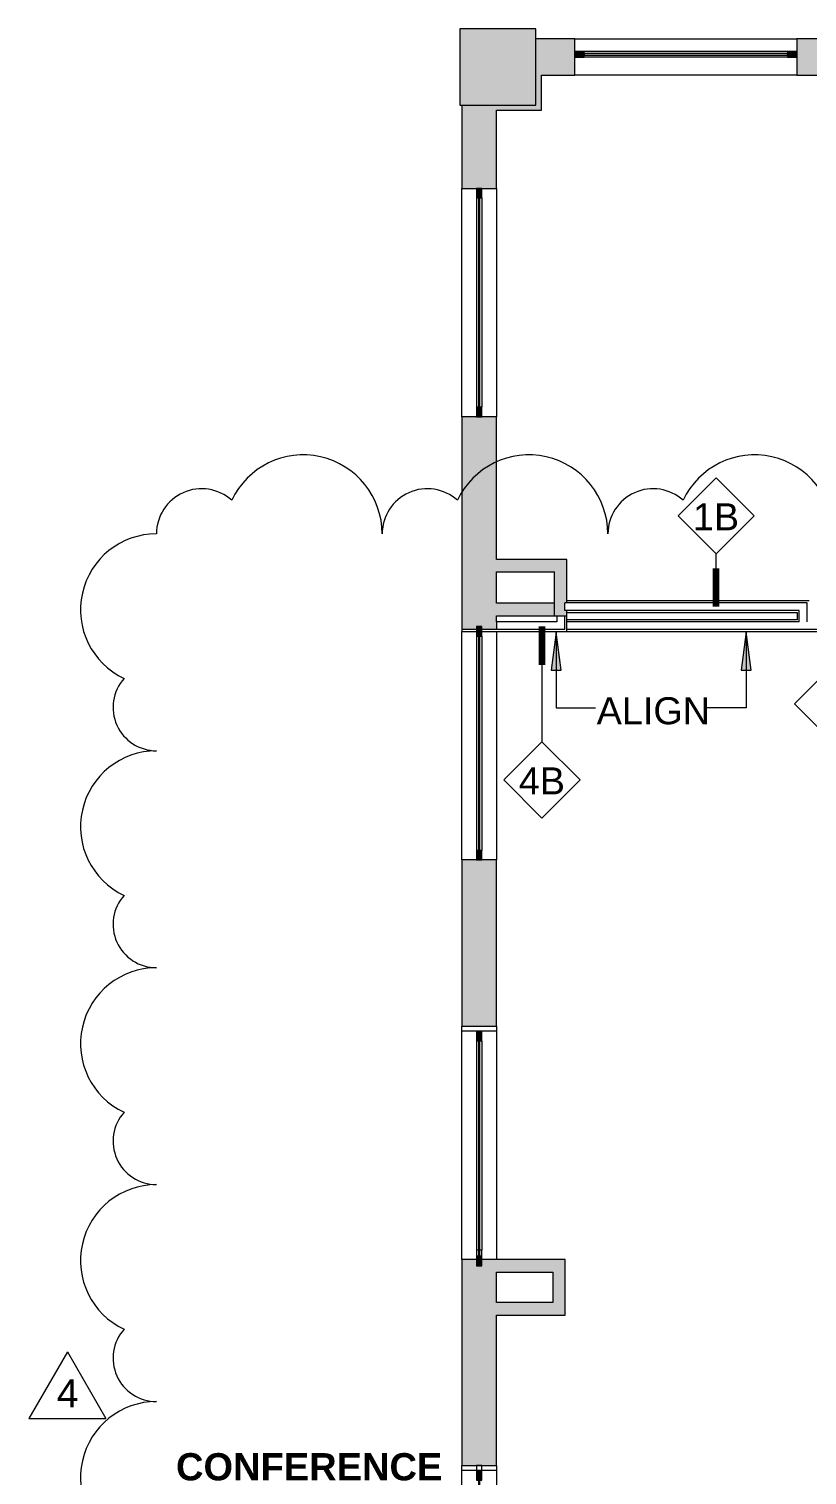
# Model space of a CAD drawing. Header units: inches. Extents: x 920 to 3811, y -644 to 2589.
# Drawn here: x 1844.4 to 2089.7, y 1731.1 to 2187 of the extents above; entities that cross this region are included whole.
import ezdxf

# ---------------------------------------------------------------- set-up
doc = ezdxf.new("R2010")
doc.units = ezdxf.units.IN
doc.header["$MEASUREMENT"] = 0
for name, color, linetype, lineweight in [('A-AREA-IDEN', 2, 'Continuous', 9), ('A-GLAZ-CURT', 52, 'Continuous', 13), ('A-GLAZ-CWMG', 51, 'Continuous', 13), ('A-WALL', 113, 'Continuous', 13), ('A-WALL-IDEN', 211, 'Continuous', 9), ('A-WALL-PATT', 111, 'Continuous', 13), ('G-ANNO-REVC', 71, 'Continuous', 9), ('G-ANNO-REVC-IDEN', 71, 'Continuous', 9), ('G-ANNO-TEXT', 231, 'Continuous', 9), ('I-WALL', 2, 'Continuous', 13), ('S-COLS', 52, 'Continuous', 13)]:
    doc.layers.add(name, color=color, linetype=linetype, lineweight=lineweight)
doc.styles.add('Arial', font='arial.ttf', dxfattribs={"height": 8.851796})
doc.styles.add('Swis721 Lt BT', font='swissl.ttf', dxfattribs={"height": 8.514638})
doc.styles.add('Swis721 Lt BT_B', font='', dxfattribs={"height": 8.583975})
doc.styles.get('Swis721 Lt BT_B').set_extended_font_data('Swis721 Lt BT', bold=True)

# ---------------------------------------------------------------- blocks, each defined once
blk = doc.blocks.new('System Panel - Glazed-4424253-ELEVATION 10 -')
at = {"layer": 'A-GLAZ-CURT'}
blk.add_hatch(color=10, dxfattribs=at).paths.add_polyline_path([(-32, -0.25), (32, -0.25), (32, 0.25), (-32, 0.25)], flags=0)
at = {"layer": 'A-GLAZ-CURT', "color": 8, "lineweight": 20}
for p, q in [((32, 0.25), (-32, 0.25)), ((-32, 0.25), (-32, -0.25)), ((32, -0.25), (32, 0.25)), ((-32, -0.25), (32, -0.25))]:
    blk.add_line(p, q, dxfattribs=at)
blk = doc.blocks.new('Rectangular Mullion - 3_ x 1 3_4_-4401018-ELEVATION 10 -')
at = {"layer": 'A-GLAZ-CWMG'}
blk.add_hatch(color=10, dxfattribs=at).paths.add_polyline_path([(0, 0.25), (0, 0.88), (-3, 0.88), (-3, -0.88), (0, -0.88), (0, -0.25)], flags=0)
at = {"layer": 'A-GLAZ-CWMG', "color": 8, "lineweight": 20}
for p, q in [((0, 0.88), (-3, 0.88)), ((-3, 0.88), (-3, -0.88)), ((0, -0.88), (0, 0.88)), ((-3, -0.88), (0, -0.88))]:
    blk.add_line(p, q, dxfattribs=at)
blk = doc.blocks.new('Rectangular Mullion - 3_ x 1 3_4_-4401019-ELEVATION 10 -')
at = {"layer": 'A-GLAZ-CWMG'}
blk.add_hatch(color=10, dxfattribs=at).paths.add_polyline_path([(-3, -0.25), (-3, 0.88), (0, 0.88), (0, -0.88), (-3, -0.88)], flags=0)
at = {"layer": 'A-GLAZ-CWMG', "color": 8, "lineweight": 20}
for p, q in [((-3, 0.88), (0, 0.88)), ((-3, -0.88), (-3, 0.88)), ((0, 0.88), (0, -0.88)), ((0, -0.88), (-3, -0.88))]:
    blk.add_line(p, q, dxfattribs=at)
blk = doc.blocks.new('Rectangular Mullion - 3_ x 1 3_4_-4424252-ELEVATION 10 -')
at = {"layer": 'A-GLAZ-CWMG', "color": 55}
for p, q in [((5153.96, 2179.92), (5089.96, 2179.92)), ((5153.96, 2178.17), (5089.96, 2178.17))]:
    blk.add_line(p, q, dxfattribs=at)
blk = doc.blocks.new('System Panel - Glazed-4401017-ELEVATION 10 -')
at = {"layer": 'A-GLAZ-CURT'}
blk.add_hatch(color=10, dxfattribs=at).paths.add_polyline_path([(-33, 0.25), (-33, -0.25), (33, -0.25), (33, 0.25)], flags=0)
at = {"layer": 'A-GLAZ-CURT', "color": 8, "lineweight": 20}
for p, q in [((33, 0.25), (-33, 0.25)), ((-33, 0.25), (-33, -0.25)), ((33, -0.25), (33, 0.25)), ((-33, -0.25), (33, -0.25))]:
    blk.add_line(p, q, dxfattribs=at)
blk = doc.blocks.new('Rectangular Mullion - 3_ x 1 3_4_-4400916-ELEVATION 10 -')
at = {"layer": 'A-GLAZ-CWMG', "color": 55}
for p, q in [((4529.45, 2133.78), (4529.45, 2067.78)), ((4531.2, 2133.78), (4531.2, 2067.78))]:
    blk.add_line(p, q, dxfattribs=at)
blk = doc.blocks.new('System Panel - Glazed-6264883-ELEVATION 10 -')
at = {"layer": 'A-GLAZ-CURT'}
blk.add_hatch(color=10, dxfattribs=at).paths.add_polyline_path([(-33.78125, 0.25), (-33.78125, -0.25), (33.78125, -0.25), (33.78125, 0.25)], flags=0)
at = {"layer": 'A-GLAZ-CURT', "color": 8, "lineweight": 20}
for p, q in [((33.78125, 0.25), (-33.78125, 0.25)), ((-33.78125, 0.25), (-33.78125, -0.25)), ((33.78125, -0.25), (33.78125, 0.25)), ((-33.78125, -0.25), (33.78125, -0.25))]:
    blk.add_line(p, q, dxfattribs=at)
blk = doc.blocks.new('Rectangular Mullion - 3_ x 1 3_4_-6264882-ELEVATION 10 -')
at = {"layer": 'A-GLAZ-CWMG', "color": 55}
for p, q in [((4529.45, 1995.59), (4529.45, 1928.03)), ((4531.2, 1995.59), (4531.2, 1928.03))]:
    blk.add_line(p, q, dxfattribs=at)
blk = doc.blocks.new('System Panel - Glazed-6264743-ELEVATION 10 -')
at = {"layer": 'A-GLAZ-CURT'}
blk.add_hatch(color=10, dxfattribs=at).paths.add_polyline_path([(-33.98, 0.25), (-33.98, -0.25), (33.98, -0.25), (33.98, 0.25)], flags=0)
at = {"layer": 'A-GLAZ-CURT', "color": 8, "lineweight": 20}
for p, q in [((33.98, 0.25), (-33.98, 0.25)), ((-33.98, 0.25), (-33.98, -0.25)), ((33.98, -0.25), (33.98, 0.25)), ((-33.98, -0.25), (33.98, -0.25))]:
    blk.add_line(p, q, dxfattribs=at)
blk = doc.blocks.new('Rectangular Mullion - 3_ x 1 3_4_-6264742-ELEVATION 10 -')
at = {"layer": 'A-GLAZ-CWMG', "color": 55}
for p, q in [((4529.45, 1868.03), (4529.45, 1802.03)), ((4531.2, 1868.03), (4531.2, 1802.03))]:
    blk.add_line(p, q, dxfattribs=at)
blk = doc.blocks.new('Concrete-Rectangular-Column - 24 X 24-4406395-ELEVATION 10 -')
at = {"layer": 'S-COLS'}
blk.add_hatch(color=10, dxfattribs=at).paths.add_polyline_path([(11.96, -12), (12, -12), (11.96, 12), (-12, 12), (-12, -12)], flags=0)
at = {"layer": 'S-COLS', "color": 8, "lineweight": 20}
for p, q in [((12, 12), (-12, 12)), ((-12, 12), (-12, -12)), ((12, -12), (12, 12)), ((-12, -12), (12, -12))]:
    blk.add_line(p, q, dxfattribs=at)
blk = doc.blocks.new('System Panel - Glazed-V17-ELEVATION 10 -')
at = {"layer": 'A-GLAZ-CURT'}
for p, q in [((33.78125, 0.25), (-33.78125, 0.25)), ((-33.78125, 0.25), (-33.78125, -0.25)), ((33.78125, -0.25), (33.78125, 0.25)), ((-33.78125, -0.25), (33.78125, -0.25))]:
    blk.add_line(p, q, dxfattribs=at)
blk = doc.blocks.new('Rectangular Mullion - 3_ x 1 3_4_-V18-ELEVATION 10 -')
at = {"layer": 'A-GLAZ-CWMG', "lineweight": 20}
for p, q in [((0, 0.875), (-3, 0.875)), ((-3, 0.875), (-3, -0.875)), ((0, -0.875), (0, 0.875)), ((-3, -0.875), (0, -0.875))]:
    blk.add_line(p, q, dxfattribs=at)
blk = doc.blocks.new('System Panel - Glazed-6265236-ELEVATION 10 -')
at = {"layer": 'A-GLAZ-CURT'}
for p, q in [((34.76, 0.25), (-34.76, 0.25)), ((-34.76, 0.25), (-34.76, -0.25)), ((34.76, -0.25), (34.76, 0.25)), ((-34.76, -0.25), (34.76, -0.25))]:
    blk.add_line(p, q, dxfattribs=at)
blk = doc.blocks.new('Rectangular Mullion - 3_ x 1 3_4_-V19-ELEVATION 10 -')
at = {"layer": 'A-GLAZ-CWMG', "lineweight": 20}
for p, q in [((-3, 0.875), (0, 0.875)), ((-3, -0.875), (-3, 0.875)), ((0, 0.875), (0, -0.875)), ((0, -0.875), (-3, -0.875))]:
    blk.add_line(p, q, dxfattribs=at)
blk = doc.blocks.new('Wall Tag - 1_4_-62626-ELEVATION 10 -')
at = {"layer": 'A-WALL-IDEN'}
for p, q in [((-0.125, 0), (0, 0.125)), ((0, 0.125), (0.125, 0)), ((-0.125, 0), (0, -0.125)), ((0, -0.125), (0.125, 0))]:
    blk.add_line(p, q, dxfattribs=at)
blk = doc.blocks.new('Family - ___-6289747-ELEVATION 10 -')
at = {"layer": 'G-ANNO-REVC'}
for centre, radius, start, end in [((4474.86, 2027.84), 24.9, 0, 154.7912), ((4546, 2027.84), 24.9, 0, 154.7912), ((4617.14, 2027.84), 24.9, 0, 154.7912), ((4442.84, 2027.84), 14.23, 48.1897, 180), ((4513.99, 2027.84), 14.23, 48.1897, 180), ((4585.13, 2027.84), 14.23, 48.1897, 180), ((4428.61, 2003.91), 23.94, 90, 244.7912), ((4428.61, 1973.13), 13.68, 138.1897, 270), ((4428.61, 1935.51), 23.94, 90, 244.7912), ((4428.61, 1904.74), 13.68, 138.1897, 270), ((4428.61, 1867.12), 23.94, 90, 244.7912), ((4428.61, 1836.35), 13.68, 138.1897, 270), ((4428.61, 1798.73), 23.94, 90, 244.7912), ((4428.61, 1767.95), 13.68, 138.1897, 270), ((4428.61, 1730.34), 23.94, 90, 244.7912)]:
    blk.add_arc(centre, radius, start, end, dxfattribs=at)
blk = doc.blocks.new('Revision Tag - Revision Tag-133968-ELEVATION 10 -')
at = {"layer": 'G-ANNO-REVC-IDEN'}
for p, q in [((0, 0.1384), (-0.1263, -0.0804)), ((0, 0.1384), (0.1263, -0.0804)), ((-0.1263, -0.0804), (0.1263, -0.0804))]:
    blk.add_line(p, q, dxfattribs=at)

msp = doc.modelspace()

# ---------------------------------------------------------------- hatches: boundary and pattern name
at = {"layer": 'A-WALL-PATT', "lineweight": 9}
h = msp.add_hatch(color=7, dxfattribs=at)
h.paths.add_polyline_path([(2628.95, 2172.44), (2628.95, 2183.94), (2612.95, 2183.94), (2612.95, 2172.44), (2618.37, 2172.44)], flags=0)
h.paths.add_polyline_path([(2494.45, 2172.44), (2497.2, 2172.44), (2497.2, 2178.56), (2517.2, 2178.56), (2517.2, 2172.44), (2542.95, 2172.44), (2542.95, 2183.94), (2481.45, 2183.94), (2481.45, 2172.44), (2492.95, 2172.44)], flags=0)
h.paths.add_polyline_path([(2349.45, 2172.44), (2411.45, 2172.44), (2411.45, 2183.94), (2349.45, 2183.94)], flags=0)
h.paths.add_polyline_path([(2232.95, 2172.44), (2235.7, 2172.44), (2235.7, 2178.56), (2255.7, 2178.56), (2255.7, 2172.44), (2279.45, 2172.44), (2279.45, 2183.94), (2217.45, 2183.94), (2217.45, 2172.44)], flags=0)
h.paths.add_polyline_path([(2147.45, 2172.44), (2147.45, 2183.94), (2086.45, 2183.94), (2086.45, 2172.44)], flags=0)
h.paths.add_polyline_path([(2004.2, 2172.44), (2016.45, 2172.44), (2016.45, 2183.94), (2004.2, 2183.94), (2004.2, 2173.88)], flags=0)
for points in [[(2005.95, 2161.44), (2005.95, 2172.44), (2004.2, 2172.44), (2004.2, 2163.04), (2002.45, 2163.04), (2002.45, 2161.44), (2004.2, 2161.44)], [(1980.87, 2136.78), (1991.78, 2136.78), (1991.78, 2163.04), (1980.87, 2163.04)], [(2002.45, 2161.44), (2002.45, 2163.04), (1991.78, 2163.04), (1991.78, 2161.44)], [(1991.78, 1997.65), (1991.78, 2064.78), (1980.87, 2064.78), (1980.87, 1997.65), (1987.05, 1997.65)], [(2013.33, 2015.85), (2013.95, 2015.85), (2013.95, 2019.78), (1991.78, 2019.78), (1991.78, 2015.85), (2012.09, 2015.85)], [(2013.33, 2002.03), (2013.95, 2002.03), (2013.95, 2003.65), (2013.33, 2003.65), (2013.33, 2006.15), (2013.95, 2006.15), (2013.95, 2015.85), (2010.02, 2015.85), (2010.02, 2002.03), (2012.09, 2002.03)], [(2010.02, 2002.03), (2010.02, 2005.96), (1991.78, 2005.96), (1991.78, 2002.03), (1996.08, 2002.03)], [(1987.05, 1872.59), (1991.78, 1872.59), (1991.78, 1925.03), (1980.87, 1925.03), (1980.87, 1872.59)], [(1980.87, 1795.1), (2009.52, 1795.1), (2009.52, 1799.03), (1980.87, 1799.03)], [(2013.45, 1785.46), (2013.45, 1799.03), (2009.52, 1799.03), (2009.52, 1785.46)], [(1991.78, 1734.09), (1991.78, 1795.1), (1980.87, 1795.1), (1980.87, 1734.09), (1987.05, 1734.09)], [(2009.52, 1781.53), (2013.45, 1781.53), (2013.45, 1785.46), (1991.78, 1785.46), (1991.78, 1781.53)]]:
    msp.add_hatch(color=7, dxfattribs=at).paths.add_polyline_path(points, flags=0)
at = {"layer": 'G-ANNO-TEXT'}
for points in [[(2010.6, 1996.88), (2009.02, 1984.88), (2012.18, 1984.88)], [(2070.44, 1996.92), (2068.86, 1984.92), (2072.02, 1984.92)]]:
    msp.add_hatch(color=7, dxfattribs=at).paths.add_polyline_path(points, flags=0)

# ---------------------------------------------------------------- linework, layer by layer
at = {"layer": 'A-WALL', "color": 8, "lineweight": 20}
for p, q in [((2016.45, 2183.94), (2004.2, 2183.94)), ((2016.45, 2172.44), (2016.45, 2183.94)), ((2147.45, 2183.94), (2086.45, 2183.94)), ((2086.45, 2183.94), (2086.45, 2172.44)), ((2005.95, 2172.44), (2016.45, 2172.44)), ((2086.45, 2172.44), (2147.45, 2172.44)), ((1980.87, 2163.04), (1980.87, 2136.78)), ((1991.78, 2136.78), (1991.78, 2161.44)), ((1980.87, 2136.78), (1991.78, 2136.78)), ((1991.78, 2064.78), (1980.87, 2064.78)), ((1980.87, 2064.78), (1980.87, 1997.03)), ((1991.78, 2019.78), (1991.78, 2064.78)), ((2013.95, 2019.78), (1991.78, 2019.78)), ((1991.78, 2015.85), (2010.02, 2015.85)), ((1991.78, 2005.96), (1991.78, 2015.85)), ((2010.02, 2002.03), (2010.02, 2015.85)), ((2013.95, 2006.78), (2013.95, 2019.78)), ((2010.02, 2005.96), (1991.78, 2005.96)), ((1991.78, 2002.03), (2010.83, 2002.03)), ((1991.78, 2000.15), (1991.78, 2002.03)), ((2013.95, 2002.03), (2013.95, 2003.03)), ((1980.87, 1997.03), (1991.78, 1997.03)), ((1991.78, 1925.03), (1980.87, 1925.03)), ((1980.87, 1925.03), (1980.87, 1872.59)), ((1991.78, 1872.59), (1991.78, 1925.03)), ((1980.87, 1872.59), (1991.78, 1872.59)), ((2013.45, 1799.03), (1980.87, 1799.03)), ((1980.87, 1799.03), (1980.87, 1734.09)), ((2013.45, 1781.53), (2013.45, 1799.03)), ((1991.78, 1795.1), (2009.52, 1795.1)), ((1991.78, 1785.46), (1991.78, 1795.1)), ((2009.52, 1795.1), (2009.52, 1785.46)), ((2009.52, 1785.46), (1991.78, 1785.46)), ((1991.78, 1781.53), (2013.45, 1781.53)), ((1991.78, 1734.09), (1991.78, 1781.53)), ((1980.87, 1734.09), (1991.78, 1734.09))]:
    msp.add_line(p, q, dxfattribs=at)
at = {"layer": 'A-WALL', "color": 55}
for p, q in [((2016.45, 2183.94), (2086.45, 2183.94)), ((2086.45, 2172.44), (2016.45, 2172.44)), ((2013.95, 2006.15), (2013.95, 2006.78)), ((2010.83, 2002.03), (2013.95, 2002.03)), ((2013.95, 2003.03), (2013.95, 2003.65)), ((1980.87, 1871.03), (1980.87, 1872.59)), ((1985.45, 1871.03), (1980.87, 1871.03)), ((1991.78, 1871.03), (1987.2, 1871.03)), ((1991.78, 1872.59), (1991.78, 1871.03)), ((1980.87, 1732.53), (1980.87, 1734.09)), ((1991.78, 1734.09), (1991.78, 1732.53)), ((1985.45, 1732.53), (1980.87, 1732.53)), ((1991.78, 1732.53), (1987.2, 1732.53))]:
    msp.add_line(p, q, dxfattribs=at)
at = {"layer": 'A-WALL', "lineweight": 9}
for p, q in [((1980.87, 2064.78), (1980.87, 2136.78)), ((1991.78, 2136.78), (1991.78, 2064.78)), ((1980.87, 1925.03), (1980.87, 1997.03)), ((1991.78, 1997.03), (1991.78, 1925.03)), ((1980.87, 1799.03), (1980.87, 1871.03)), ((1991.78, 1871.03), (1991.78, 1799.03)), ((1980.87, 1660.53), (1980.87, 1732.53)), ((1991.78, 1732.53), (1991.78, 1660.53))]:
    msp.add_line(p, q, dxfattribs=at)
at = {"layer": 'A-WALL'}
for p, q in [((2089.66, 2006.15), (2013.33, 2006.15)), ((2013.33, 2003.65), (2013.33, 2006.15)), ((2087.16, 2003.65), (2013.33, 2003.65)), ((2013.33, 1997.65), (2013.33, 2002.03)), ((2087.16, 2000.15), (2087.16, 2003.65)), ((2089.66, 2000.15), (2089.66, 2006.15)), ((2013.33, 1997.65), (1980.87, 1997.65)), ((1991.78, 2000.15), (1991.78, 1997.65)), ((2087.16, 2000.15), (2013.95, 2000.15)), ((2231.95, 1997.65), (2013.95, 1997.65))]:
    msp.add_line(p, q, dxfattribs=at)
at = {"layer": 'A-WALL-IDEN'}
for p, q in [((2060.99, 2004.9), (2060.99, 2021.51)), ((2006.11, 1998.59), (2006.11, 1962.24))]:
    msp.add_line(p, q, dxfattribs=at)
at = {"layer": 'A-WALL-IDEN', "lineweight": 90}
for p, q in [((2060.99, 2004.9), (2060.99, 2016.9)), ((2006.11, 1998.59), (2006.11, 1986.59))]:
    msp.add_line(p, q, dxfattribs=at)
at = {"layer": 'G-ANNO-TEXT', "color": 7}
for p, q in [((2010.6, 1996.88), (2009.02, 1984.88)), ((2012.18, 1984.88), (2010.6, 1996.88)), ((2010.6, 1996.88), (2010.6, 1972.95)), ((2070.44, 1996.92), (2068.86, 1984.92)), ((2072.02, 1984.92), (2070.44, 1996.92)), ((2070.44, 1996.92), (2070.44, 1972.95)), ((2009.02, 1984.88), (2012.18, 1984.88)), ((2068.86, 1984.92), (2072.02, 1984.92)), ((2010.6, 1972.95), (2022.99, 1972.95)), ((2070.44, 1972.95), (2057.31, 1972.95))]:
    msp.add_line(p, q, dxfattribs=at)
at = {"layer": 'I-WALL', "color": 8, "lineweight": 20}
for p, q in [((2005.95, 2161.44), (2005.95, 2172.44)), ((1991.78, 2161.44), (2005.95, 2161.44))]:
    msp.add_line(p, q, dxfattribs=at)
at = {"layer": 'I-WALL'}
for p, q in [((2090.29, 2006.78), (2013.95, 2006.78)), ((2010.83, 2002.03), (2010.83, 2000.15)), ((2013.95, 2003.03), (2086.54, 2003.03)), ((2013.95, 1997.03), (2013.95, 2002.03)), ((2086.54, 2003.03), (2086.54, 2000.78)), ((2010.83, 2000.15), (1991.78, 2000.15)), ((2086.54, 2000.78), (2013.95, 2000.78)), ((1991.78, 1997.03), (2231.33, 1997.03))]:
    msp.add_line(p, q, dxfattribs=at)

# ---------------------------------------------------------------- block references
at = {"layer": 'A-GLAZ-CURT', "color": 55}
msp.add_blockref('System Panel - Glazed-4424253-ELEVATION 10 -', (2051.45, 2179.04), dxfattribs=at)
at = {"layer": 'A-GLAZ-CURT', "color": 55, "rotation": 90}
for name, p in [('System Panel - Glazed-4401017-ELEVATION 10 -', (1986.32, 2100.78)), ('System Panel - Glazed-6264883-ELEVATION 10 -', (1986.32, 1961.81)), ('System Panel - Glazed-6264743-ELEVATION 10 -', (1986.32, 1834.05))]:
    msp.add_blockref(name, p, dxfattribs=at)
at = {"layer": 'A-GLAZ-CURT', "lineweight": 9, "rotation": 90}
for name, p in [('System Panel - Glazed-V17-ELEVATION 10 -', (1986.32, 1835.81)), ('System Panel - Glazed-6265236-ELEVATION 10 -', (1986.32, 1696.33))]:
    msp.add_blockref(name, p, dxfattribs=at)
at = {"layer": 'A-GLAZ-CWMG', "color": 55}
for p, rotation in [((2016.45, 2179.04), 180), ((1986.32, 2064.78), 270), ((1986.32, 1925.03), 270), ((1986.32, 1797.06), 270)]:
    msp.add_blockref('Rectangular Mullion - 3_ x 1 3_4_-4401018-ELEVATION 10 -', p, dxfattribs=dict(at, rotation=rotation))
for name, p in [('Rectangular Mullion - 3_ x 1 3_4_-4424252-ELEVATION 10 -', (-3070.51, 0)), ('Rectangular Mullion - 3_ x 1 3_4_-4400916-ELEVATION 10 -', (-2544.01, 0)), ('Rectangular Mullion - 3_ x 1 3_4_-6264882-ELEVATION 10 -', (-2544.01, 0)), ('Rectangular Mullion - 3_ x 1 3_4_-6264742-ELEVATION 10 -', (-2544.01, 0))]:
    msp.add_blockref(name, p, dxfattribs=at)
at = {"layer": 'A-GLAZ-CWMG', "color": 55, "extrusion": (0, 0, -1)}
for p, rotation in [((-2086.45, 2179.04), 180), ((-1986.32, 2136.78), 90), ((-1986.32, 1998.59), 90), ((-1986.32, 1871.03), 90), ((-1986.32, 1732.53), 90)]:
    msp.add_blockref('Rectangular Mullion - 3_ x 1 3_4_-4401019-ELEVATION 10 -', p, dxfattribs=dict(at, rotation=rotation))
at = {"layer": 'A-GLAZ-CWMG', "lineweight": 9, "rotation": 270}
msp.add_blockref('Rectangular Mullion - 3_ x 1 3_4_-V18-ELEVATION 10 -', (1986.32, 1799.03), dxfattribs=at)
at = {"layer": 'A-GLAZ-CWMG', "lineweight": 9, "extrusion": (0, 0, -1), "rotation": 90}
msp.add_blockref('Rectangular Mullion - 3_ x 1 3_4_-V19-ELEVATION 10 -', (-1986.32, 1734.09), dxfattribs=at)
at = {"layer": 'A-WALL-IDEN', "xscale": 95.99999999999994, "yscale": 95.99999999999994, "zscale": 95.99999999999994}
for p in [(2060.99, 2033.51), (2097.71, 1974.24), (2006.11, 1950.24)]:
    msp.add_blockref('Wall Tag - 1_4_-62626-ELEVATION 10 -', p, dxfattribs=at)
at = {"layer": 'G-ANNO-REVC'}
msp.add_blockref('Family - ___-6289747-ELEVATION 10 -', (-2544.01, 0), dxfattribs=at)
at = {"layer": 'G-ANNO-REVC-IDEN', "xscale": 95.99999999999994, "yscale": 95.99999999999994, "zscale": 95.99999999999994}
msp.add_blockref('Revision Tag - Revision Tag-133968-ELEVATION 10 -', (1856.53, 1756.66), dxfattribs=at)
at = {"layer": 'S-COLS', "color": 55}
msp.add_blockref('Concrete-Rectangular-Column - 24 X 24-4406395-ELEVATION 10 -', (1992.2, 2175.04), dxfattribs=at)

# ---------------------------------------------------------------- texts
at = {"layer": 'A-AREA-IDEN', "insert": (1932.73, 1738.01), "char_height": 8.584, "width": 95.04, "attachment_point": 2, "line_spacing_factor": 0.998538, "style": 'Swis721 Lt BT_B'}
msp.add_mtext('CONFERENCE', dxfattribs=at)
at = {"layer": 'A-WALL-IDEN', "char_height": 8.515, "width": 16.632, "attachment_point": 2, "line_spacing_factor": 1.00667, "style": 'Swis721 Lt BT'}
for s, insert in [('1B', (2060.96, 2037.48)), ('4B', (2006.08, 1954.21))]:
    msp.add_mtext(s, dxfattribs=dict(at, insert=insert))
at = {"layer": 'G-ANNO-REVC-IDEN', "insert": (1856.61, 1761.32), "char_height": 8.85, "width": 8.208, "attachment_point": 2, "line_spacing_factor": 0.938532, "style": 'Arial'}
msp.add_mtext('4', dxfattribs=at)
at = {"layer": 'G-ANNO-TEXT', "color": 7, "insert": (2023.36, 1976.33), "char_height": 8.515, "width": 40.284, "attachment_point": 1, "line_spacing_factor": 1.00667, "style": 'Swis721 Lt BT'}
msp.add_mtext('ALIGN', dxfattribs=at)

doc.saveas('drawing.dxf')
